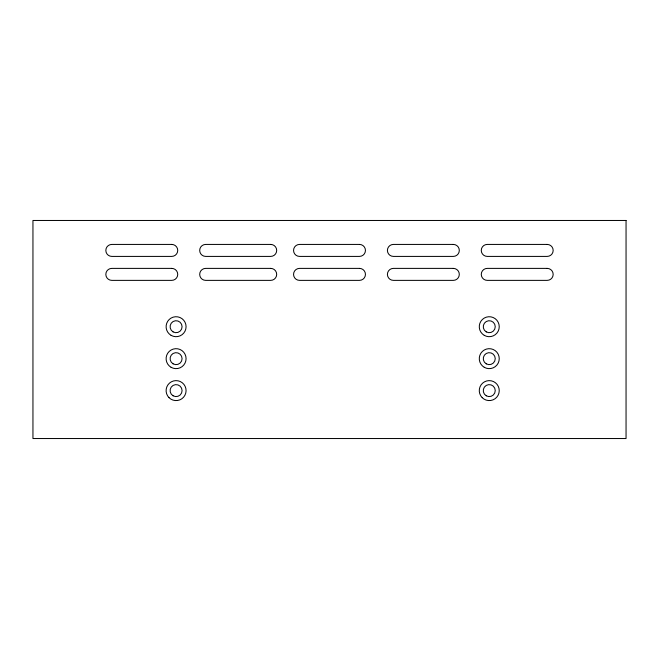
<?xml version="1.0" encoding="UTF-8"?>
<svg xmlns="http://www.w3.org/2000/svg" width="659" height="659" viewBox="0 0 659 659"><rect width="100%" height="100%" fill="white"/><g stroke="black" fill="none" stroke-linecap="round" stroke-linejoin="round"><path stroke-width="0.99" d="M626.05 220.468L32.95 220.468L32.95 438.532L626.05 438.532L626.05 220.468M171.735 244.423L111.832 244.423A5.989 5.989 0 0 0 105.835 250.412A5.989 5.989 0 0 0 111.832 256.409L171.735 256.409A5.989 5.989 0 0 0 177.732 250.412A5.989 5.989 0 0 0 171.735 244.423M270.692 244.423L205.69 244.423A5.989 5.989 0 0 0 199.693 250.412A5.989 5.989 0 0 0 205.69 256.409L270.692 256.409A5.989 5.989 0 0 0 276.689 250.412A5.989 5.989 0 0 0 270.692 244.423M359.452 244.423L299.548 244.423A5.989 5.989 0 0 0 293.552 250.412A5.989 5.989 0 0 0 299.548 256.409L359.452 256.409A5.989 5.989 0 0 0 365.448 250.412A5.989 5.989 0 0 0 359.452 244.423M453.31 244.423L393.407 244.423A5.989 5.989 0 0 0 387.41 250.412A5.989 5.989 0 0 0 393.407 256.409L453.31 256.409A5.989 5.989 0 0 0 459.307 250.412A5.989 5.989 0 0 0 453.31 244.423M547.168 244.423L487.265 244.423A5.989 5.989 0 0 0 481.268 250.412A5.989 5.989 0 0 0 487.265 256.409L547.168 256.409A5.989 5.989 0 0 0 553.165 250.412A5.989 5.989 0 0 0 547.168 244.423M171.735 268.386L111.832 268.386A5.989 5.989 0 0 0 105.835 274.375A5.989 5.989 0 0 0 111.832 280.372L171.735 280.372A5.989 5.989 0 0 0 177.732 274.375A5.989 5.989 0 0 0 171.735 268.386M270.692 268.386L205.69 268.386A5.989 5.989 0 0 0 199.693 274.375A5.989 5.989 0 0 0 205.69 280.372L270.692 280.372A5.989 5.989 0 0 0 276.689 274.375A5.989 5.989 0 0 0 270.692 268.386M359.452 268.386L299.548 268.386A5.989 5.989 0 0 0 293.552 274.375A5.989 5.989 0 0 0 299.548 280.372L359.452 280.372A5.989 5.989 0 0 0 365.448 274.375A5.989 5.989 0 0 0 359.452 268.386M453.31 268.386L393.407 268.386A5.989 5.989 0 0 0 387.41 274.375A5.989 5.989 0 0 0 393.407 280.372L453.31 280.372A5.989 5.989 0 0 0 459.307 274.375A5.989 5.989 0 0 0 453.31 268.386M547.168 268.386L487.265 268.386A5.989 5.989 0 0 0 481.268 274.375A5.989 5.989 0 0 0 487.265 280.372L547.168 280.372A5.989 5.989 0 0 0 553.165 274.375A5.989 5.989 0 0 0 547.168 268.386M173.095 331.889A5.989 5.989 0 0 0 182.082 326.707A5.989 5.989 0 0 0 173.095 321.518A5.989 5.989 0 0 0 173.095 331.889M173.095 363.842A5.989 5.989 0 0 0 182.082 358.653A5.989 5.989 0 0 0 173.095 353.471A5.989 5.989 0 0 0 173.095 363.842M173.095 395.795A5.989 5.989 0 0 0 182.082 390.606A5.989 5.989 0 0 0 173.095 385.416A5.989 5.989 0 0 0 173.095 395.795M486.26 395.795A5.989 5.989 0 0 0 495.247 390.606A5.989 5.989 0 0 0 486.26 385.416A5.989 5.989 0 0 0 486.26 395.795M486.26 363.842A5.989 5.989 0 0 0 495.247 358.653A5.989 5.989 0 0 0 486.26 353.471A5.989 5.989 0 0 0 486.26 363.842M486.26 331.889A5.989 5.989 0 0 0 495.247 326.707A5.989 5.989 0 0 0 486.26 321.518A5.989 5.989 0 0 0 486.26 331.889M171.101 335.349A9.984 9.984 0 0 0 186.077 326.707A9.984 9.984 0 0 0 171.101 318.058A9.984 9.984 0 0 0 171.101 335.349M171.101 367.302A9.984 9.984 0 0 0 186.077 358.653A9.984 9.984 0 0 0 171.101 350.011A9.984 9.984 0 0 0 171.101 367.302M169.033 397.665A9.984 9.984 0 0 0 185.739 393.192A9.984 9.984 0 0 0 173.506 380.96A9.984 9.984 0 0 0 169.033 397.665M482.199 397.665A9.984 9.984 0 0 0 498.904 393.192A9.984 9.984 0 0 0 486.671 380.96A9.984 9.984 0 0 0 482.199 397.665M484.266 367.302A9.984 9.984 0 0 0 499.242 358.653A9.984 9.984 0 0 0 484.266 350.011A9.984 9.984 0 0 0 484.266 367.302M484.266 335.349A9.984 9.984 0 0 0 499.242 326.707A9.984 9.984 0 0 0 484.266 318.058A9.984 9.984 0 0 0 484.266 335.349"/></g></svg>
